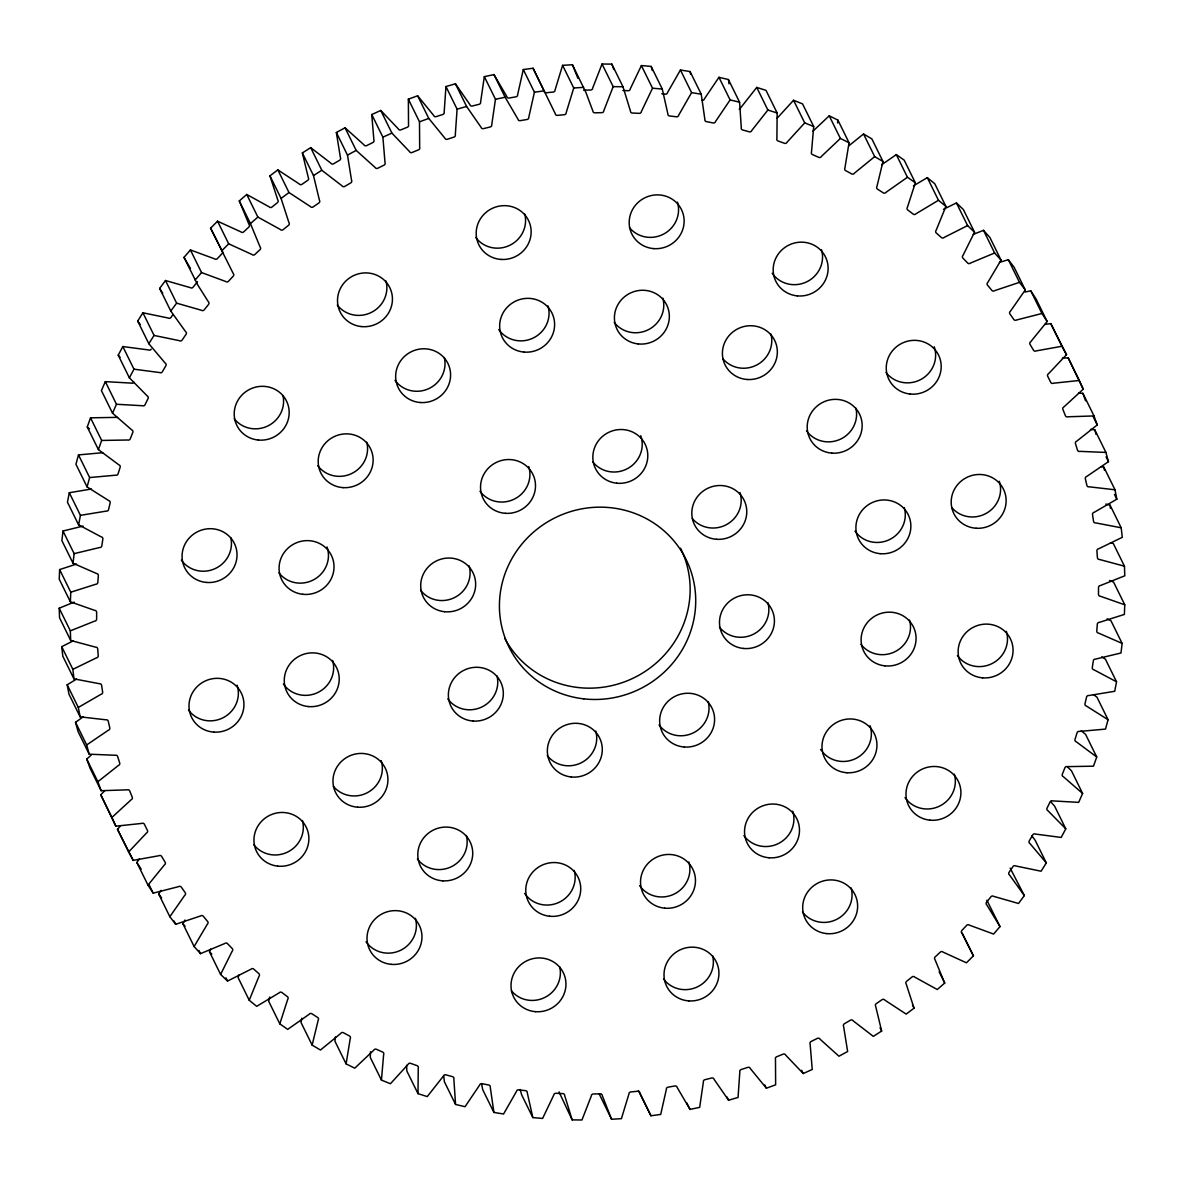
<?xml version="1.0" encoding="UTF-8"?>
<svg xmlns="http://www.w3.org/2000/svg" width="1184" height="1184" viewBox="0 0 1184 1184"><rect width="100%" height="100%" fill="white"/><g stroke="black" fill="none" stroke-linecap="round" stroke-linejoin="round"><path stroke-width="1.5" d="M370.474 1051.747L370.296 1057.475L381.44 1080.104L390.439 1083.73L408.051 1064.431A1.939 1.88 -26.2 0 1 410.552 1063.321L417.153 1065.689A1.939 1.88 -26.2 0 1 418.248 1068.101L417.996 1093.646L427.261 1096.591L443.393 1076.108A1.939 1.88 -26.2 0 1 445.806 1074.806L452.584 1076.685A1.939 1.88 -26.2 0 1 453.857 1079.009L455.559 1104.45L465.046 1106.7L479.594 1085.136A1.939 1.88 -26.2 0 1 481.903 1083.656L488.814 1085.032A1.939 1.88 -26.2 0 1 490.265 1087.252L493.92 1112.442L503.57 1113.996L516.461 1091.456A1.939 1.88 -26.2 0 1 518.651 1089.828L525.666 1090.686A1.939 1.88 -26.2 0 1 527.28 1092.788L532.844 1117.592L542.612 1118.436L553.772 1095.052A1.939 1.88 -26.2 0 1 555.844 1093.276L562.918 1093.616A1.939 1.88 -26.2 0 1 564.694 1095.585L572.153 1119.872L581.966 1119.99L591.334 1095.91A1.939 1.88 -26.2 0 1 593.273 1093.986L600.362 1093.809A1.939 1.88 -26.2 0 1 602.286 1095.644L611.58 1119.25L621.408 1118.658L628.926 1094.001A1.939 1.88 -26.2 0 1 630.717 1091.944L637.776 1091.248A1.939 1.88 -26.2 0 1 639.848 1092.936L650.948 1115.757L660.702 1114.44L666.355 1089.354A1.939 1.88 -26.2 0 1 667.983 1087.178L674.984 1085.965A1.939 1.88 -26.2 0 1 677.189 1087.489L690.006 1109.393L699.67 1107.366L703.385 1081.984A1.939 1.88 -26.2 0 1 704.85 1079.704L711.762 1077.988A1.939 1.88 -26.2 0 1 714.07 1079.334L728.56 1100.202L738.046 1097.464L739.822 1071.949A1.939 1.88 -26.2 0 1 741.11 1069.552L747.888 1067.346A1.939 1.88 -26.2 0 1 750.301 1068.53L766.374 1088.214L775.638 1084.81L775.476 1059.28A1.939 1.88 -26.2 0 1 776.571 1056.809L783.172 1054.115A1.939 1.88 -26.2 0 1 785.673 1055.107L803.24 1073.533L812.239 1069.463L810.122 1044.066A1.939 1.88 -26.2 0 1 811.04 1041.52L817.434 1038.353A1.939 1.88 -26.2 0 1 820.009 1039.167L838.953 1056.217L847.64 1051.51L843.6 1026.38A1.939 1.88 -26.2 0 1 844.31 1023.79L850.452 1020.179A1.939 1.88 -26.2 0 1 853.087 1020.786L873.318 1036.37L881.651 1031.042L875.686 1006.341A1.939 1.88 -26.2 0 1 876.204 1003.706L882.065 999.651A1.939 1.88 -26.2 0 1 884.744 1000.066L906.145 1014.096L914.063 1008.191L906.219 984.037A1.939 1.88 -26.2 0 1 906.53 981.388L912.08 976.918A1.939 1.88 -26.2 0 1 914.788 977.14L937.254 989.528L944.699 983.075L935.02 959.617A1.939 1.88 -26.2 0 1 935.138 956.938L940.333 952.099A1.939 1.88 -26.2 0 1 943.056 952.114L966.455 962.799L973.411 955.828L961.941 933.184A1.939 1.88 -26.2 0 1 961.852 930.52L966.677 925.326A1.939 1.88 -26.2 0 1 969.4 925.148L993.583 934.058L1000.006 926.613L986.864 900.21M381.44 1080.104L383.631 1054.604A1.939 1.88 -26.2 0 0 382.728 1052.102L376.349 1049.261A1.939 1.88 -26.2 0 0 373.774 1050.193L354.771 1068.175L346.098 1063.898L334.954 1041.269L335.412 1036.977M777.163 118.178L793.561 100.27L802.56 103.896L813.704 126.525L811.499 152.04A1.939 1.88 -26.2 0 0 812.402 154.527L818.795 157.383A1.939 1.88 -26.2 0 0 821.37 156.451L840.374 138.454L849.046 142.731L844.917 168.069A1.939 1.88 -26.2 0 0 845.628 170.614L851.755 173.93A1.939 1.88 -26.2 0 0 854.389 173.19L874.68 156.614L882.983 161.512L876.944 186.524A1.939 1.88 -26.2 0 0 877.462 189.129L883.308 192.888A1.939 1.88 -26.2 0 0 885.987 192.341L907.432 177.26L915.336 182.78L907.418 207.318A1.939 1.88 -26.2 0 0 907.728 209.953L913.249 214.141A1.939 1.88 -26.2 0 0 915.957 213.786L938.468 200.288L945.898 206.386L936.144 230.318A1.939 1.88 -26.2 0 0 936.248 232.982L941.443 237.57A1.939 1.88 -26.2 0 0 944.166 237.422L967.594 225.582L974.521 232.212L962.992 255.418A1.939 1.88 -26.2 0 0 962.888 258.082L967.698 263.055A1.939 1.88 -26.2 0 0 970.421 263.1L994.634 252.976L1001.042 260.11L987.782 282.458A1.939 1.88 -26.2 0 0 987.486 285.107L991.896 290.435A1.939 1.88 -26.2 0 0 994.604 290.672L1019.468 282.34L1025.285 289.932L1010.396 311.288A1.939 1.88 -26.2 0 0 1009.893 313.923L1013.874 319.562A1.939 1.88 -26.2 0 0 1016.553 319.991L1041.95 313.494L1047.159 321.5L1030.702 341.747A1.939 1.88 -26.2 0 0 1030.006 344.352L1033.543 350.272A1.939 1.88 -26.2 0 0 1036.163 350.908L1061.93 346.261L1066.503 354.652L1048.58 373.685A1.939 1.88 -26.2 0 0 1047.692 376.231L1050.756 382.402A1.939 1.88 -26.2 0 0 1053.331 383.231L1079.32 380.478L1083.227 389.196L1063.942 406.896A1.939 1.88 -26.2 0 0 1062.862 409.368L1065.437 415.762A1.939 1.88 -26.2 0 0 1067.938 416.783L1094.016 415.939L1097.242 424.938L1076.7 441.203A1.939 1.88 -26.2 0 0 1075.442 443.6L1077.514 450.186A1.939 1.88 -26.2 0 0 1079.912 451.37L1105.93 452.436L1108.461 461.671L1086.779 476.427A1.939 1.88 -26.2 0 0 1085.328 478.721L1086.897 485.455A1.939 1.88 -26.2 0 0 1089.191 486.816L1115.017 489.791L1116.823 499.204L1094.12 512.346A1.939 1.88 -26.2 0 0 1092.506 514.552L1093.542 521.374A1.939 1.88 -26.2 0 0 1095.733 522.914L1121.189 527.783L1122.284 537.314L1098.678 548.784A1.939 1.88 -26.2 0 0 1096.902 550.856L1097.42 557.768A1.939 1.88 -26.2 0 0 1099.477 559.47L1124.445 566.189L1124.8 575.794L1100.439 585.532A1.939 1.88 -26.2 0 0 1098.515 587.471L1098.5 594.412A1.939 1.88 -26.2 0 0 1100.41 596.262L1124.756 604.802L1124.371 614.422L1099.374 622.37A1.939 1.88 -26.2 0 0 1097.316 624.175L1096.784 631.102A1.939 1.88 -26.2 0 0 1098.545 633.085L1122.121 643.4L1120.996 652.991L1095.526 659.103A1.939 1.88 -26.2 0 0 1093.335 660.746L1092.27 667.643A1.939 1.88 -26.2 0 0 1093.868 669.759L1116.542 681.792L1114.706 691.278L1088.88 695.526A1.939 1.88 -26.2 0 0 1086.572 697.021L1084.988 703.814A1.939 1.88 -26.2 0 0 1086.424 706.049L1108.061 719.724L1105.501 729.092L1079.482 731.431A1.939 1.88 -26.2 0 0 1077.085 732.748L1074.983 739.438A1.939 1.88 -26.2 0 0 1076.241 741.761L1096.739 757.02L1093.468 766.181L1067.391 766.625A1.939 1.88 -26.2 0 0 1064.904 767.765L1062.3 774.292A1.939 1.88 -26.2 0 0 1063.38 776.704L1082.605 793.458L1078.668 802.367L1052.68 800.902A1.939 1.88 -26.2 0 0 1050.119 801.864L1047.026 808.184A1.939 1.88 -26.2 0 0 1047.914 810.685L1065.778 828.83L1061.175 837.443L1035.423 834.069A1.939 1.88 -26.2 0 0 1032.788 834.838L1029.236 840.936A1.939 1.88 -26.2 0 0 1029.932 843.496L1046.316 862.929L1041.076 871.217L1015.709 865.963A1.939 1.88 -26.2 0 0 1013.03 866.525L1009.034 872.356A1.939 1.88 -26.2 0 0 1009.523 874.976L1024.352 895.592L1018.506 903.481L993.672 896.362A1.939 1.88 -26.2 0 0 990.964 896.747L986.538 902.282A1.939 1.88 -26.2 0 0 986.82 904.916L1000.006 926.613M76.501 564.072L59.629 569.578L59.244 579.198L70.389 601.842L94.72 610.382A1.939 1.88 -26.2 0 1 96.629 612.217L96.629 619.158A1.939 1.88 -26.2 0 1 94.705 621.097L70.344 630.85L70.685 640.455L95.667 647.174A1.939 1.88 -26.2 0 1 97.71 648.862L98.228 655.773A1.939 1.88 -26.2 0 1 96.466 657.845L72.86 669.33L73.941 678.861L99.412 683.716A1.939 1.88 -26.2 0 1 101.587 685.255L102.638 692.092A1.939 1.88 -26.2 0 1 101.025 694.283L78.322 707.44L80.127 716.838L105.938 719.813A1.939 1.88 -26.2 0 1 108.232 721.189L109.801 727.908A1.939 1.88 -26.2 0 1 108.366 730.202L86.669 744.958L89.2 754.193L115.218 755.259A1.939 1.88 -26.2 0 1 117.63 756.458L119.702 763.029A1.939 1.88 -26.2 0 1 118.43 765.426L97.887 781.706L101.128 790.705L127.206 789.846A1.939 1.88 -26.2 0 1 129.692 790.868L132.268 797.261A1.939 1.88 -26.2 0 1 131.187 799.733L111.903 817.434L115.825 826.166L141.814 823.413A1.939 1.88 -26.2 0 1 144.374 824.227L147.438 830.413A1.939 1.88 -26.2 0 1 146.55 832.959L128.627 851.977L133.215 860.368L158.967 855.721A1.939 1.88 -26.2 0 1 161.601 856.358L165.138 862.278A1.939 1.88 -26.2 0 1 164.428 864.882L147.985 885.129L153.195 893.15L178.592 886.638A1.939 1.88 -26.2 0 1 181.256 887.082L185.237 892.706A1.939 1.88 -26.2 0 1 184.734 895.341L169.845 916.697L175.661 924.304L200.54 915.957A1.939 1.88 -26.2 0 1 203.248 916.209L207.659 921.522A1.939 1.88 -26.2 0 1 207.348 924.186L194.102 946.519L200.496 953.653L224.708 943.544A1.939 1.88 -26.2 0 1 227.432 943.589L232.242 948.547A1.939 1.88 -26.2 0 1 232.153 951.226L220.609 974.432L227.55 981.062L250.978 969.208A1.939 1.88 -26.2 0 1 253.702 969.06L258.882 973.648A1.939 1.88 -26.2 0 1 258.985 976.312L249.232 1000.258L256.676 1006.341L279.172 992.843A1.939 1.88 -26.2 0 1 281.881 992.488L287.416 996.676A1.939 1.88 -26.2 0 1 287.727 999.326L279.809 1023.864L287.697 1029.384L309.157 1014.288A1.939 1.88 -26.2 0 1 311.836 1013.741L317.682 1017.5A1.939 1.88 -26.2 0 1 318.2 1020.105L312.147 1045.117L320.464 1050.03L340.74 1033.44A1.939 1.88 -26.2 0 1 343.375 1032.7L349.517 1036.015A1.939 1.88 -26.2 0 1 350.227 1038.575L346.098 1063.898M70.389 601.842L70.759 592.207L59.629 569.578M661.841 93.743L665.349 94.172A1.939 1.88 -26.2 0 0 667.539 92.544L680.43 70.004L691.574 92.633L678.684 115.174A1.939 1.88 -26.2 0 1 676.478 116.802L669.478 115.943A1.939 1.88 -26.2 0 1 667.85 113.842L662.285 89.037L651.156 66.408L641.388 65.564L652.532 88.208L641.358 111.577A1.939 1.88 -26.2 0 1 639.286 113.353L632.226 113.013A1.939 1.88 -26.2 0 1 630.45 111.044L622.991 86.758L611.847 64.128L602.034 64.01L613.179 86.639L603.81 110.719A1.939 1.88 -26.2 0 1 601.872 112.658L594.782 112.82A1.939 1.88 -26.2 0 1 592.858 111L585.947 92.544L572.42 64.75L562.592 65.342L555.074 89.999A1.939 1.88 -26.2 0 1 553.283 92.056L546.224 92.752A1.939 1.88 -26.2 0 1 544.152 91.064L533.052 68.243L523.298 69.56L517.645 94.646A1.939 1.88 -26.2 0 1 516.017 96.822L509.016 98.035A1.939 1.88 -26.2 0 1 506.811 96.511L493.994 74.607L484.33 76.634L480.615 102.016A1.939 1.88 -26.2 0 1 479.15 104.296L472.238 106.012A1.939 1.88 -26.2 0 1 469.93 104.666L455.44 83.798L445.954 86.536L444.178 112.051A1.939 1.88 -26.2 0 1 442.89 114.448L436.112 116.654A1.939 1.88 -26.2 0 1 433.699 115.47L417.626 95.786L408.362 99.19L408.524 124.72A1.939 1.88 -26.2 0 1 407.429 127.191L400.828 129.885A1.939 1.88 -26.2 0 1 398.327 128.893L380.76 110.467L371.761 114.537L373.878 139.934A1.939 1.88 -26.2 0 1 372.96 142.48L366.566 145.647A1.939 1.88 -26.2 0 1 363.991 144.833L345.047 127.783L336.36 132.49L340.4 157.62A1.939 1.88 -26.2 0 1 339.69 160.21L333.548 163.821A1.939 1.88 -26.2 0 1 330.913 163.214L310.682 147.63L302.349 152.958L308.314 177.659A1.939 1.88 -26.2 0 1 307.796 180.294L301.935 184.349A1.939 1.88 -26.2 0 1 299.256 183.934L277.855 169.904L269.937 175.809L277.781 199.963A1.939 1.88 -26.2 0 1 277.47 202.612L271.92 207.082A1.939 1.88 -26.2 0 1 269.212 206.86L246.746 194.472L239.301 200.925L248.98 224.383A1.939 1.88 -26.2 0 1 248.862 227.062L243.667 231.901A1.939 1.88 -26.2 0 1 240.944 231.886L217.545 221.201L210.589 228.172L222.059 250.816M408.362 99.19L419.491 121.819L419.669 147.349A1.939 1.88 -26.2 0 1 418.559 149.82L411.958 152.529A1.939 1.88 -26.2 0 1 409.457 151.522L391.904 133.096L380.76 110.467M837.606 122.958L837.902 120.102L829.229 115.825L812.86 131.232M83.072 526.096L63.004 531.009L61.879 540.6L73.023 563.229L96.6 573.544A1.939 1.88 -26.2 0 1 98.361 575.528L97.813 582.469A1.939 1.88 -26.2 0 1 95.756 584.26L70.759 592.207M73.023 563.229L74.133 553.638L63.004 531.009M445.954 86.536L457.098 109.165L455.307 134.695A1.939 1.88 -26.2 0 1 454.02 137.078L447.256 139.283A1.939 1.88 -26.2 0 1 444.844 138.114L428.771 118.415L417.626 95.786M301.787 1018.225L301.017 1022.488L312.147 1045.117M91.479 489.007L69.294 492.722L67.458 502.208L78.603 524.852L101.262 536.885A1.939 1.88 -26.2 0 1 102.875 538.986L101.809 545.883A1.939 1.88 -26.2 0 1 99.619 547.526L74.133 553.638M78.603 524.852L80.438 515.351L69.294 492.722M484.33 76.634L495.474 99.264L491.76 124.646A1.939 1.88 -26.2 0 1 490.294 126.94L483.383 128.656A1.939 1.88 -26.2 0 1 481.074 127.295L466.585 106.442L455.44 83.798M269.76 997.032L268.664 1001.22L279.809 1023.864M102.682 452.702L78.499 454.908L75.939 464.276L87.068 486.905L108.721 500.595A1.939 1.88 -26.2 0 1 110.156 502.815L108.558 509.623A1.939 1.88 -26.2 0 1 106.264 511.103L80.438 515.351M87.068 486.905L89.629 477.552L78.499 454.908M523.298 69.56L534.428 92.189L528.789 117.275A1.939 1.88 -26.2 0 1 527.161 119.466L520.146 120.664A1.939 1.88 -26.2 0 1 517.956 119.14L505.124 97.236L493.994 74.607M239.035 974.876L238.102 977.614L249.232 1000.258M89.629 477.552L115.662 475.198A1.939 1.88 -26.2 0 0 118.06 473.881L120.161 467.206A1.939 1.88 -26.2 0 0 118.903 464.868L98.405 449.609L87.261 426.98L90.532 417.819L116.609 417.375A1.939 1.88 -26.2 0 0 117.601 417.449M98.405 449.609L101.661 440.448L90.532 417.819M562.592 65.342L573.737 87.986L566.204 112.628A1.939 1.88 -26.2 0 1 564.428 114.685L557.353 115.381A1.939 1.88 -26.2 0 1 555.281 113.708L533.052 68.243M220.609 974.432L209.479 951.788L210.619 949.124M133.881 382.136A1.939 1.88 -26.2 0 1 131.32 383.098L105.332 381.633L101.395 390.542L112.524 413.172L131.764 429.925A1.939 1.88 -26.2 0 1 132.83 432.352L130.24 438.864A1.939 1.88 -26.2 0 1 127.739 440.004L101.661 440.448M112.524 413.172L116.461 404.262L105.332 381.633M602.034 64.01L592.666 88.09A1.939 1.88 -26.2 0 1 590.727 90.014L583.638 90.191M194.102 946.519L182.958 923.89L184.985 920.027M116.461 404.262L142.45 405.727A1.939 1.88 -26.2 0 0 145.025 404.78L148.104 398.446A1.939 1.88 -26.2 0 0 147.23 395.944L129.367 377.814L118.222 355.17L122.825 346.557L148.577 349.931A1.939 1.88 -26.2 0 0 151.212 349.162M129.367 377.814L133.97 369.186L122.825 346.557M641.388 65.564L630.228 88.948A1.939 1.88 -26.2 0 1 628.156 90.724L622.858 90.472M169.845 916.697L158.715 894.068L161.009 890.353M133.97 369.186L159.722 372.56A1.939 1.88 -26.2 0 0 162.341 371.791L165.893 365.693A1.939 1.88 -26.2 0 0 165.212 363.133L148.814 343.7L137.684 321.071L142.924 312.783L168.291 318.037A1.939 1.88 -26.2 0 0 170.97 317.475L172.968 314.559M148.814 343.7L154.053 335.427L142.924 312.783M147.985 885.129L136.841 862.5L139.416 858.948M154.053 335.427L179.42 340.681A1.939 1.88 -26.2 0 0 182.099 340.104L186.095 334.273A1.939 1.88 -26.2 0 0 185.607 331.668L170.777 311.037L159.648 288.408L165.494 280.519L190.328 287.638A1.939 1.88 -26.2 0 0 193.036 287.253L197.462 281.718M170.777 311.037L176.623 303.163L165.494 280.519M813.704 126.525L804.706 122.899L787.079 142.198A1.939 1.88 -26.2 0 1 784.578 143.323L777.992 140.94A1.939 1.88 -26.2 0 1 776.896 138.528L777.148 112.983L767.868 110.038L751.736 130.536A1.939 1.88 -26.2 0 1 749.324 131.824L742.56 129.944A1.939 1.88 -26.2 0 1 741.288 127.62L739.586 102.179L728.441 79.55L718.954 77.3L704.406 98.864A1.939 1.88 -26.2 0 1 702.097 100.344M718.954 77.3L730.099 99.93L715.536 121.508A1.939 1.88 -26.2 0 1 713.227 122.973L706.315 121.597A1.939 1.88 -26.2 0 1 704.865 119.377L701.224 94.187L690.08 71.558L680.43 70.004M128.627 851.977L117.497 829.348L120.324 825.988M176.623 303.163L201.472 310.267A1.939 1.88 -26.2 0 0 204.181 309.897L208.606 304.362A1.939 1.88 -26.2 0 0 208.31 301.713L197.802 285.048L183.994 257.387L190.417 249.942L214.6 258.852A1.939 1.88 -26.2 0 0 217.323 258.674L222.148 253.48A1.939 1.88 -26.2 0 0 222.577 251.63M195.123 280.016L201.546 272.572L225.73 281.496A1.939 1.88 -26.2 0 0 228.453 281.318L233.278 276.109A1.939 1.88 -26.2 0 0 233.189 273.445L210.589 228.172M777.148 112.983L766.004 90.354L756.739 87.409L740.607 107.892A1.939 1.88 -26.2 0 1 739.186 109.209M115.825 826.166L100.773 794.804L104.858 790.616M221.734 250.801L228.69 243.83L252.074 254.516A1.939 1.88 -26.2 0 0 254.797 254.545L260.006 249.691A1.939 1.88 -26.2 0 0 260.11 247.027L250.431 223.569L239.301 200.925M101.128 790.705L89.984 768.061L86.758 759.062L91.153 755.17M250.431 223.569L257.89 217.101L280.356 229.489A1.939 1.88 -26.2 0 0 283.05 229.711L288.6 225.256A1.939 1.88 -26.2 0 0 288.926 222.592L281.082 198.438L269.937 175.809M848.898 145.78L863.536 133.97L871.853 138.883L882.983 161.512M89.2 754.193L78.07 731.564L75.539 722.329L83.043 716.897M281.082 198.438L288.985 192.533L310.4 206.564A1.939 1.88 -26.2 0 0 313.079 206.978L318.94 202.923A1.939 1.88 -26.2 0 0 319.458 200.303L313.494 175.587L302.349 152.958M881.71 164.724L896.303 154.616L904.191 160.136L915.336 182.78M80.127 716.838L68.983 694.209L67.177 684.796L76.546 679.098M313.494 175.587L321.811 170.259L342.058 185.844A1.939 1.88 -26.2 0 0 344.677 186.465L350.819 182.839A1.939 1.88 -26.2 0 0 351.544 180.249L347.489 155.134L336.36 132.49M913.471 185.784L927.324 177.659L934.768 183.742L945.898 206.386M73.941 678.861L62.811 656.217L61.716 646.686L73.023 640.958M347.489 155.134L356.177 150.412L375.136 167.462A1.939 1.88 -26.2 0 0 377.711 168.276L384.09 165.109A1.939 1.88 -26.2 0 0 385.007 162.578L382.891 137.166L371.761 114.537M943.544 209.257L956.45 202.938L963.391 209.568L974.521 232.212M70.685 640.455L59.555 617.811L59.2 608.206L74.059 602.108M382.891 137.166L391.904 133.096M973.292 234.343L983.504 230.347L989.898 237.481L1001.042 260.11M419.491 121.819L428.771 118.415M999.459 262.389L1008.339 259.696L1014.155 267.303L1025.285 289.932M457.098 109.165L466.585 106.442M495.474 99.264L505.124 97.236M1025.048 292.004L1030.805 290.85L1036.015 298.871L1047.159 321.5M534.428 92.189L544.196 90.872M1044.969 324.357L1050.785 323.632L1066.503 354.652M573.737 87.986L583.549 87.379M1062.329 358.145L1068.175 357.834L1079.32 380.478M613.179 86.639L622.991 86.758M1078.491 393.206L1082.872 393.295L1094.016 415.939M652.532 88.208L662.285 89.037M1090.449 429.392L1094.8 429.807L1105.93 452.436M691.574 92.633L701.224 94.187M1101.002 466.659L1103.873 467.162L1115.017 489.791M730.099 99.93L739.586 102.179M1105.826 504.088L1110.059 505.139L1121.189 527.783M1110.562 542.642L1113.315 543.545L1124.445 566.189M1109.615 580.5L1113.611 582.158L1124.756 604.802M1107.129 618.818L1110.977 620.771L1122.121 643.4M1101.712 656.913L1105.397 659.148L1116.542 681.792M1093.424 694.594L1096.932 697.095L1108.061 719.724M1081.214 730.72L1085.595 734.391L1096.739 757.02M87.261 426.98L89.466 428.815M209.479 951.788L211.788 954.008M1067.391 766.832L1071.476 770.828L1082.605 793.458M182.958 923.89L185.104 926.273M1050.874 801.908L1054.633 806.186L1065.778 828.83M118.222 355.17L120.102 357.316M158.715 894.068L161.616 897.872M1031.767 835.741L1035.186 840.3L1046.316 862.929M137.684 321.071L140.245 324.49M136.841 862.5L141.192 869.174M1010.174 868.153L1024.352 895.592M159.648 288.408L162.696 293.218M190.491 268.472L183.994 257.387M638.413 1090.642L650.948 1115.757M117.497 829.348L133.215 860.368M1083.227 389.196L1068.175 357.834M1050.785 323.632L1061.93 346.261M1093.261 416.857L1097.242 424.938M1030.805 290.85L1041.95 313.494M1106.078 456.817L1108.461 461.671M1008.339 259.696L1019.468 282.34M1114.44 494.35L1116.823 499.204M983.504 230.347L994.634 252.976M956.45 202.938L967.594 225.582M927.324 177.659L938.468 200.288M896.303 154.616L907.432 177.26M863.536 133.97L874.68 156.614M837.902 120.102L849.046 142.731M829.229 115.825L840.374 138.454M793.561 100.27L804.706 122.899M756.739 87.409L767.868 110.038M962.266 933.199L973.411 955.828M939.134 971.753L944.699 983.075M912.464 1004.964L914.063 1008.191M880.052 1027.816L881.651 1031.042M345.047 127.783L356.177 150.412M801.642 1070.306L803.24 1073.533M310.682 147.63L321.811 170.259M764.775 1084.988L766.374 1088.214M277.855 169.904L288.985 192.533M726.961 1096.961L728.56 1100.202M246.746 194.472L257.89 217.101M686.824 1102.926L690.006 1109.393M217.545 221.201L228.69 243.83M190.417 249.942L201.546 272.572M611.58 1119.25L599.252 1094.046M572.153 1119.872L559.026 1091.9M532.844 1117.592L521.715 1094.963L520.146 1089.487M493.92 1112.442L482.776 1089.813L481.636 1084.218M455.559 1104.45L444.414 1081.821L443.719 1076.152M417.996 1093.646L406.852 1071.017L406.586 1065.304M59.2 608.206L70.344 630.85M225.952 977.821L227.55 981.062M61.716 646.686L72.86 669.33M198.912 950.426L200.496 953.653M67.177 684.796L78.322 707.44M174.078 921.063L175.661 924.304M75.539 722.329L86.669 744.958M149.214 885.055L153.195 893.15M86.758 759.062L97.887 781.706M100.773 794.804L111.903 817.434M572.42 64.75L577.94 78.292M611.847 64.128L613.83 69.471M1082.872 393.295L1085.565 400.799M651.156 66.408L652.325 70.507M1094.8 429.807L1096.058 434.424M690.08 71.558L690.657 74.34M1103.873 467.162L1104.48 470.285M728.441 79.55L728.974 83.798M1110.059 505.139L1110.414 508.321M680.563 548.236A98.79 95.519 -26.2 0 1 635.704 676.922A98.79 95.519 -26.2 0 1 504.798 638.442M496.999 675.916A27.646 26.729 -26.2 0 1 481.577 707.114A27.646 26.729 -26.2 0 1 447.804 698.93M381.189 760.572A27.646 26.729 -26.2 0 1 367.617 792.555A27.646 26.729 -26.2 0 1 333.355 786.309M302.423 820.512A27.646 26.729 -26.2 0 1 287.697 852.021A27.646 26.729 -26.2 0 1 253.716 844.577M469.116 565.848A27.646 26.729 -26.2 0 1 454.686 597.491A27.646 26.729 -26.2 0 1 420.631 590.357M528.715 466.555A27.646 26.729 -26.2 0 1 514.522 498.997A27.646 26.729 -26.2 0 1 479.964 491.197M640.751 435.727A27.646 26.729 -26.2 0 1 627.594 468.553A27.646 26.729 -26.2 0 1 592.77 461.834M739.985 492.529A27.646 26.729 -26.2 0 1 726.562 524.571A27.646 26.729 -26.2 0 1 692.27 518.488M767.898 602.582A27.646 26.729 -26.2 0 1 753.468 634.21A27.646 26.729 -26.2 0 1 719.413 627.091M708.269 701.875A27.646 26.729 -26.2 0 1 692.847 733.088A27.646 26.729 -26.2 0 1 659.059 724.904M595.759 731.105A27.646 26.729 -26.2 0 1 581.329 762.733A27.646 26.729 -26.2 0 1 547.274 755.614M332.6 660.391A27.646 26.729 -26.2 0 1 317.741 692.551A27.646 26.729 -26.2 0 1 283.376 684.056M327.021 546.964A27.646 26.729 -26.2 0 1 313.716 579.731A27.646 26.729 -26.2 0 1 278.921 572.849M366.744 442.194A27.646 26.729 -26.2 0 1 351.663 473.541A27.646 26.729 -26.2 0 1 317.786 465.726M444.296 357.524A27.646 26.729 -26.2 0 1 428.726 388.648A27.646 26.729 -26.2 0 1 394.997 380.316M548 305.886A27.646 26.729 -26.2 0 1 533.14 338.047A27.646 26.729 -26.2 0 1 498.76 329.552M662.848 298.19A27.646 26.729 -26.2 0 1 648.27 329.759A27.646 26.729 -26.2 0 1 614.259 322.462M770.962 334.08A27.646 26.729 -26.2 0 1 756.65 365.042A27.646 26.729 -26.2 0 1 723.039 358.915M855.869 408.125A27.646 26.729 -26.2 0 1 840.285 439.249A27.646 26.729 -26.2 0 1 806.556 430.902M904.25 507.492A27.646 26.729 -26.2 0 1 889.391 539.652A27.646 26.729 -26.2 0 1 855.011 531.142M909.564 620.12A27.646 26.729 -26.2 0 1 894.971 651.688A27.646 26.729 -26.2 0 1 860.96 644.392M870.077 725.688A27.646 26.729 -26.2 0 1 857.009 757.864A27.646 26.729 -26.2 0 1 822.643 752.151M821.592 750.834A27.646 26.729 -26.2 0 1 820.63 749.457M792.747 811.173A27.646 26.729 -26.2 0 1 778.406 843.541A27.646 26.729 -26.2 0 1 743.878 835.578M688.851 861.996A27.646 26.729 -26.2 0 1 673.992 894.157A27.646 26.729 -26.2 0 1 639.626 885.662M574.225 870.492A27.646 26.729 -26.2 0 1 558.863 902.43A27.646 26.729 -26.2 0 1 524.645 893.402M466.333 835.43A27.646 26.729 -26.2 0 1 451.252 866.777A27.646 26.729 -26.2 0 1 417.375 858.962M237.111 685.181A27.646 26.729 -26.2 0 1 223.14 717.711A27.646 26.729 -26.2 0 1 188.522 710.119M230.747 537.566A27.646 26.729 -26.2 0 1 215.044 568.646A27.646 26.729 -26.2 0 1 181.344 560.15M282.991 395.604A27.646 26.729 -26.2 0 1 267.584 426.077A27.646 26.729 -26.2 0 1 234.254 418.781M385.969 280.948A27.646 26.729 -26.2 0 1 371.258 312.458A27.646 26.729 -26.2 0 1 337.277 305.013M524.778 214.126A27.646 26.729 -26.2 0 1 509.549 245.414A27.646 26.729 -26.2 0 1 475.716 237.451M677.426 202.124A27.646 26.729 -26.2 0 1 663.706 234.032A27.646 26.729 -26.2 0 1 629.474 227.654M821.533 249.824A27.646 26.729 -26.2 0 1 806.526 281.925A27.646 26.729 -26.2 0 1 772.205 273.267M934.235 346.794A27.646 26.729 -26.2 0 1 920.767 379.516A27.646 26.729 -26.2 0 1 886.017 372.472M999.311 481.311A27.646 26.729 -26.2 0 1 986.094 513.427A27.646 26.729 -26.2 0 1 951.758 507.566M1006.356 631.353A27.646 26.729 -26.2 0 1 991.866 663.662A27.646 26.729 -26.2 0 1 957.397 655.551M954.334 774.129A27.646 26.729 -26.2 0 1 939.326 806.23A27.646 26.729 -26.2 0 1 905.005 797.587M851.163 887.97A27.646 26.729 -26.2 0 1 836.437 919.48A27.646 26.729 -26.2 0 1 802.471 912.035M712.576 955.606A27.646 26.729 -26.2 0 1 697.361 986.894A27.646 26.729 -26.2 0 1 663.514 978.931M559.692 966.81A27.646 26.729 -26.2 0 1 544.758 997.49A27.646 26.729 -26.2 0 1 511.31 990.712M415.377 918.281A27.646 26.729 -26.2 0 1 400.384 950.397A27.646 26.729 -26.2 0 1 366.048 941.739M583.816 698.856A98.79 95.519 -26.2 0 0 688.614 565.02A98.79 95.519 -26.2 0 0 520.279 546.076A98.79 95.519 -26.2 0 0 583.816 698.856M473.112 721.041A27.646 26.729 -26.2 0 0 500.891 682.472A27.646 26.729 -26.2 0 0 453.546 679.068A27.646 26.729 -26.2 0 0 473.112 721.041M357.583 807.192A27.646 26.729 -26.2 0 0 385.555 768.756A27.646 26.729 -26.2 0 0 338.224 765.116A27.646 26.729 -26.2 0 0 357.583 807.192M277.559 866.111A27.646 26.729 -26.2 0 0 306.893 828.652A27.646 26.729 -26.2 0 0 259.784 823.354A27.646 26.729 -26.2 0 0 277.559 866.111M444.577 611.714A27.646 26.729 -26.2 0 0 473.57 574.003A27.646 26.729 -26.2 0 0 426.388 569.134A27.646 26.729 -26.2 0 0 444.577 611.714M505.287 513.308A27.646 26.729 -26.2 0 0 533.066 474.74A27.646 26.729 -26.2 0 0 485.706 471.336A27.646 26.729 -26.2 0 0 505.287 513.308M616.716 483.19A27.646 26.729 -26.2 0 0 645.709 445.48A27.646 26.729 -26.2 0 0 598.527 440.611A27.646 26.729 -26.2 0 0 616.716 483.19M716.542 539.282A27.646 26.729 -26.2 0 0 744.336 500.714A27.646 26.729 -26.2 0 0 696.976 497.31A27.646 26.729 -26.2 0 0 716.542 539.282M743.36 648.447A27.646 26.729 -26.2 0 0 772.338 610.737A27.646 26.729 -26.2 0 0 725.17 605.868A27.646 26.729 -26.2 0 0 743.36 648.447M684.382 747.015A27.646 26.729 -26.2 0 0 712.161 708.446A27.646 26.729 -26.2 0 0 664.816 705.042A27.646 26.729 -26.2 0 0 684.382 747.015M571.221 776.97A27.646 26.729 -26.2 0 0 600.214 739.26A27.646 26.729 -26.2 0 0 553.032 734.391A27.646 26.729 -26.2 0 0 571.221 776.97M308.447 706.567A27.646 26.729 -26.2 0 0 337.011 668.56A27.646 26.729 -26.2 0 0 289.769 664.194A27.646 26.729 -26.2 0 0 308.447 706.567M302.823 594.294A27.646 26.729 -26.2 0 0 331.994 556.717A27.646 26.729 -26.2 0 0 284.841 551.611A27.646 26.729 -26.2 0 0 302.823 594.294M343.212 487.63A27.646 26.729 -26.2 0 0 370.577 448.78A27.646 26.729 -26.2 0 0 323.188 445.88A27.646 26.729 -26.2 0 0 343.212 487.63M523.831 352.062A27.646 26.729 -26.2 0 0 552.41 314.041A27.646 26.729 -26.2 0 0 505.168 309.675A27.646 26.729 -26.2 0 0 523.831 352.062M638.146 343.922A27.646 26.729 -26.2 0 0 667.317 306.345A27.646 26.729 -26.2 0 0 620.179 301.239A27.646 26.729 -26.2 0 0 638.146 343.922M747.43 379.502A27.646 26.729 -26.2 0 0 774.795 340.666A27.646 26.729 -26.2 0 0 727.405 337.751A27.646 26.729 -26.2 0 0 747.43 379.502M831.804 453.117A27.646 26.729 -26.2 0 0 859.791 414.681A27.646 26.729 -26.2 0 0 812.461 411.04A27.646 26.729 -26.2 0 0 831.804 453.117M880.082 553.668A27.646 26.729 -26.2 0 0 908.661 515.647A27.646 26.729 -26.2 0 0 861.419 511.281A27.646 26.729 -26.2 0 0 880.082 553.668M884.862 665.852A27.646 26.729 -26.2 0 0 914.033 628.26A27.646 26.729 -26.2 0 0 866.88 623.169A27.646 26.729 -26.2 0 0 884.862 665.852M847.034 772.738A27.646 26.729 -26.2 0 0 874.399 733.902A27.646 26.729 -26.2 0 0 826.994 730.987A27.646 26.729 -26.2 0 0 847.034 772.738M769.141 857.778A27.646 26.729 -26.2 0 0 797.113 819.358A27.646 26.729 -26.2 0 0 749.783 815.717A27.646 26.729 -26.2 0 0 769.141 857.778M664.698 908.172A27.646 26.729 -26.2 0 0 693.276 870.166A27.646 26.729 -26.2 0 0 646.02 865.8A27.646 26.729 -26.2 0 0 664.698 908.172M549.524 916.224A27.646 26.729 -26.2 0 0 578.695 878.632A27.646 26.729 -26.2 0 0 531.542 873.54A27.646 26.729 -26.2 0 0 549.524 916.224M442.816 880.852A27.646 26.729 -26.2 0 0 470.181 842.016A27.646 26.729 -26.2 0 0 422.777 839.116A27.646 26.729 -26.2 0 0 442.816 880.852M213.904 732.112A27.646 26.729 -26.2 0 0 241.447 693.38A27.646 26.729 -26.2 0 0 194.058 690.272A27.646 26.729 -26.2 0 0 213.904 732.112M206.549 582.439A27.646 26.729 -26.2 0 0 234.698 544.122A27.646 26.729 -26.2 0 0 187.383 540.289A27.646 26.729 -26.2 0 0 206.549 582.439M258.275 440.034A27.646 26.729 -26.2 0 0 287.016 402.131A27.646 26.729 -26.2 0 0 239.79 397.558A27.646 26.729 -26.2 0 0 258.275 440.034M361.12 326.547A27.646 26.729 -26.2 0 0 390.454 289.088A27.646 26.729 -26.2 0 0 343.345 283.79A27.646 26.729 -26.2 0 0 361.12 326.547M501.098 259.429A27.646 26.729 -26.2 0 0 528.641 220.698A27.646 26.729 -26.2 0 0 481.252 217.59A27.646 26.729 -26.2 0 0 501.098 259.429M653.657 248.61A27.646 26.729 -26.2 0 0 681.806 210.293A27.646 26.729 -26.2 0 0 634.506 206.46A27.646 26.729 -26.2 0 0 653.657 248.61M797.217 295.867A27.646 26.729 -26.2 0 0 825.973 257.979A27.646 26.729 -26.2 0 0 778.746 253.406A27.646 26.729 -26.2 0 0 797.217 295.867M909.874 394.006A27.646 26.729 -26.2 0 0 939.208 356.547A27.646 26.729 -26.2 0 0 892.085 351.248A27.646 26.729 -26.2 0 0 909.874 394.006M976.104 528.242A27.646 26.729 -26.2 0 0 1003.632 489.51A27.646 26.729 -26.2 0 0 956.258 486.402A27.646 26.729 -26.2 0 0 976.104 528.242M982.602 677.84A27.646 26.729 -26.2 0 0 1010.736 639.523A27.646 26.729 -26.2 0 0 963.436 635.69A27.646 26.729 -26.2 0 0 982.602 677.84M930.017 820.172A27.646 26.729 -26.2 0 0 958.759 782.284A27.646 26.729 -26.2 0 0 911.547 777.71A27.646 26.729 -26.2 0 0 930.017 820.172M826.314 933.569A27.646 26.729 -26.2 0 0 855.647 896.11A27.646 26.729 -26.2 0 0 808.524 890.812A27.646 26.729 -26.2 0 0 826.314 933.569M688.91 1000.909A27.646 26.729 -26.2 0 0 716.438 962.192A27.646 26.729 -26.2 0 0 669.064 959.084A27.646 26.729 -26.2 0 0 688.91 1000.909M535.494 1011.669A27.646 26.729 -26.2 0 0 563.628 973.352A27.646 26.729 -26.2 0 0 516.328 969.518A27.646 26.729 -26.2 0 0 535.494 1011.669M391.075 964.338A27.646 26.729 -26.2 0 0 419.817 926.45A27.646 26.729 -26.2 0 0 372.59 921.877A27.646 26.729 -26.2 0 0 391.075 964.338M420.246 402.516A27.646 26.729 -26.2 0 0 448.218 364.08A27.646 26.729 -26.2 0 0 400.902 360.454A27.646 26.729 -26.2 0 0 420.246 402.516"/></g></svg>
